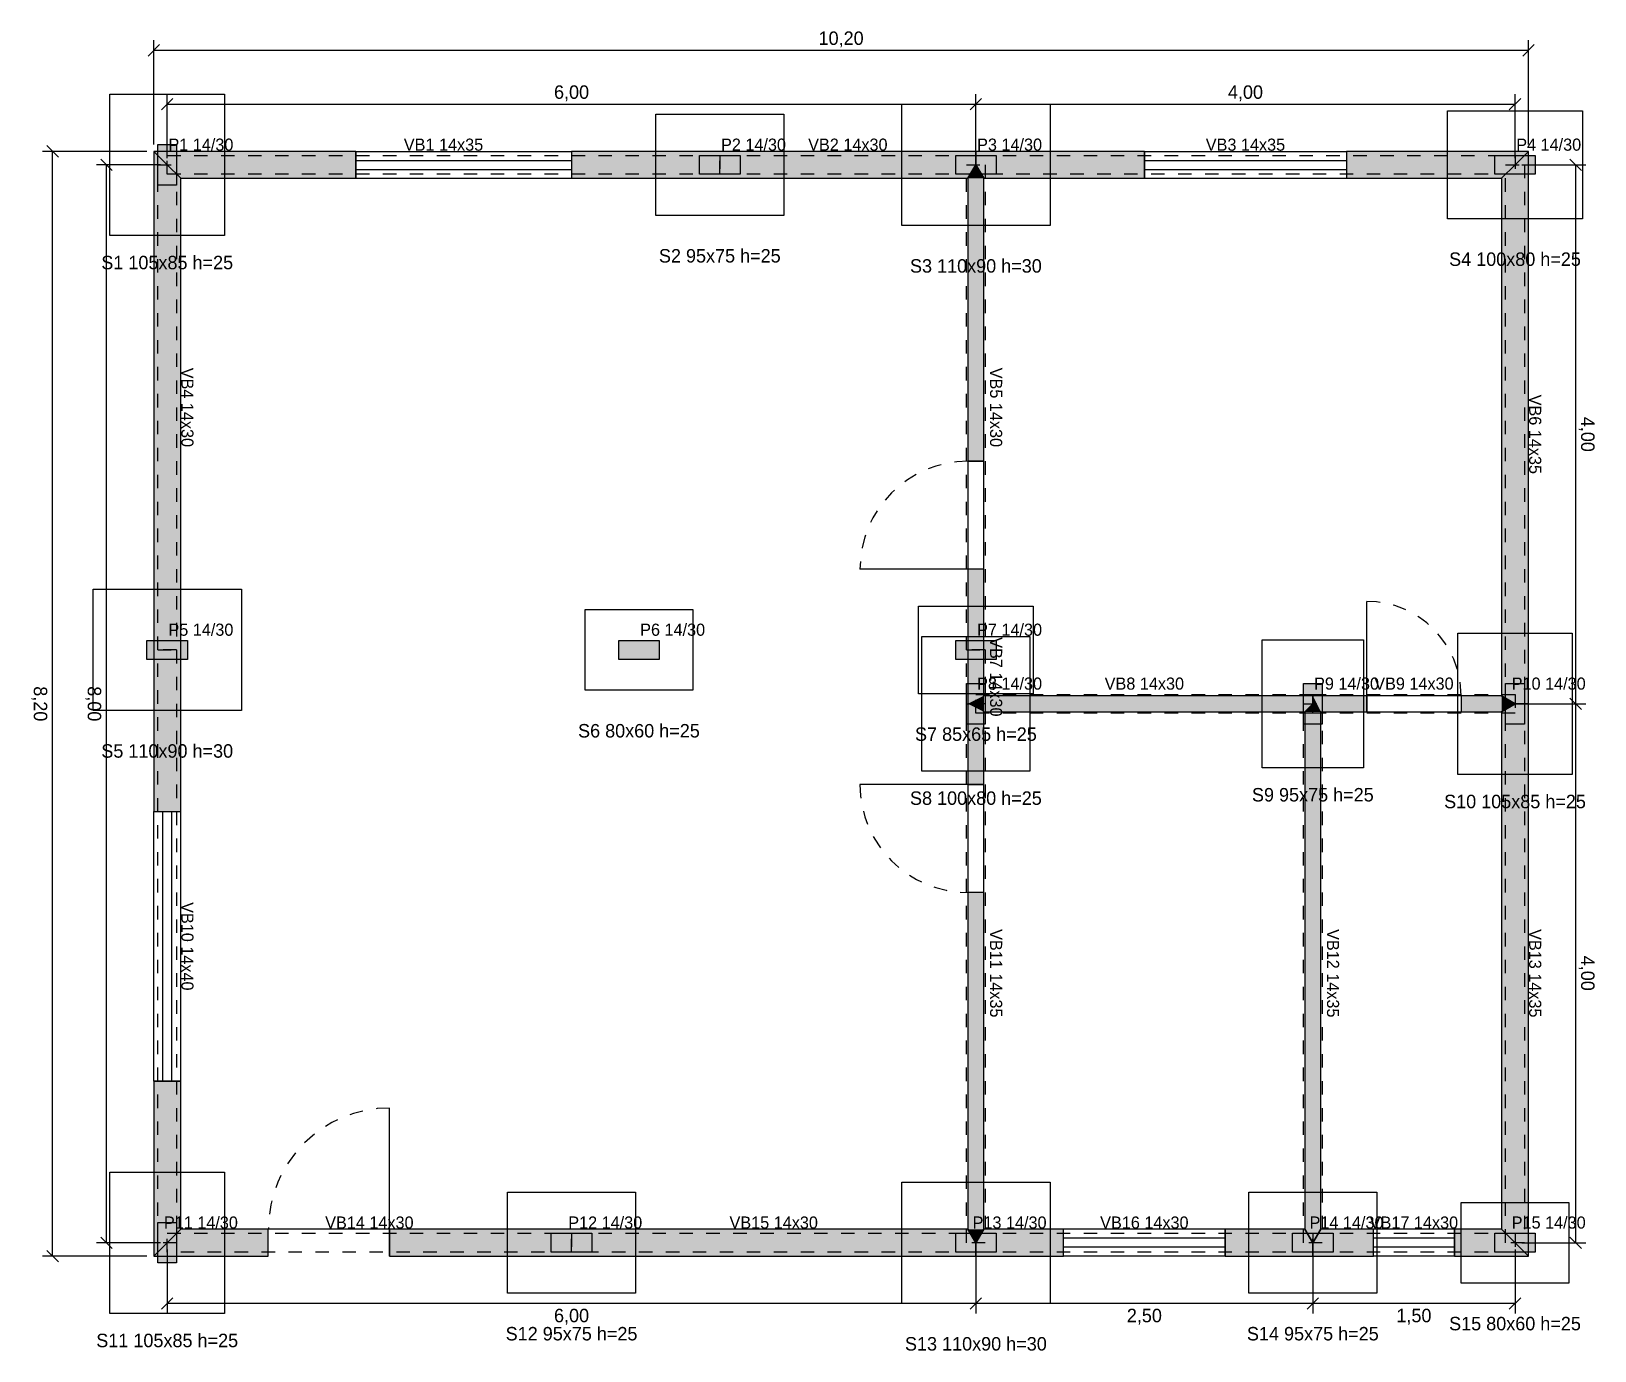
# Model space of a CAD drawing. Header units: metres. Extents: x -1 to 10.6, y -8.8 to 1.
import ezdxf
from ezdxf.enums import TextEntityAlignment as Align

# ---------------------------------------------------------------- set-up
doc = ezdxf.new("R2010")
doc.units = ezdxf.units.M
doc.header["$LTSCALE"] = 0.2
doc.linetypes.add('DASHED', pattern=[0.75, 0.5, -0.25])
for name, color, linetype in [('COMODOS', 9, 'CONTINUOUS'), ('COTAS', 1, 'CONTINUOUS'), ('FUNDACAO', 40, 'CONTINUOUS'), ('JANELAS', 5, 'CONTINUOUS'), ('PAREDES', 7, 'CONTINUOUS'), ('PAREDES-HACHURA', 8, 'CONTINUOUS'), ('PILARES', 30, 'CONTINUOUS'), ('PORTAS', 4, 'CONTINUOUS'), ('VIGAS', 6, 'CONTINUOUS')]:
    doc.layers.add(name, color=color, linetype=linetype)

msp = doc.modelspace()

# ---------------------------------------------------------------- linework, layer by layer
at = {"layer": 'COMODOS'}
for points in [[(0.1, -0.1), (5.94, -0.1), (5.94, -4), (5.94, -7.9), (0.1, -7.9)], [(6.06, -0.1), (9.9, -0.1), (9.9, -3.94), (8.5, -3.94), (6.06, -3.94)], [(8.44, -7.9), (6.06, -7.9), (6.06, -4.06), (8.44, -4.06)], [(9.9, -4.06), (9.9, -7.9), (8.56, -7.9), (8.56, -4.06)]]:
    msp.add_lwpolyline(points, close=True, dxfattribs=at)
at = {"layer": 'COTAS'}
for p, q in [((-0.142426, 0.807574), (-0.057574, 0.892426)), ((-0.1, 0.15), (-0.1, 0.925)), ((-0.1, 0.85), (10.1, 0.85)), ((10.057574, 0.807574), (10.142426, 0.892426)), ((10.1, 0.15), (10.1, 0.925)), ((-0.042426, 0.407574), (0.042426, 0.492426)), ((0, 0.05), (0, 0.525)), ((5.957574, 0.407574), (6.042426, 0.492426)), ((5.957574, 0.407574), (6.042426, 0.492426)), ((6, 0.05), (6, 0.525)), ((6, 0.05), (6, 0.525)), ((9.957574, 0.407574), (10.042426, 0.492426)), ((10, 0.05), (10, 0.525)), ((0, 0.45), (6, 0.45)), ((6, 0.45), (10, 0.45)), ((-0.807574, 0.057574), (-0.892426, 0.142426)), ((-0.15, 0.1), (-0.925, 0.1)), ((-0.85, -8.1), (-0.85, 0.1)), ((-0.05, 0), (-0.525, 0)), ((-0.407574, -0.042426), (-0.492426, 0.042426)), ((-0.45, -8), (-0.45, 0)), ((10.05, 0), (10.525, 0)), ((10.407574, 0.042426), (10.492426, -0.042426)), ((10.45, 0), (10.45, -4)), ((10.05, -4), (10.525, -4)), ((10.05, -4), (10.525, -4)), ((10.407574, -3.957574), (10.492426, -4.042426)), ((10.407574, -3.957574), (10.492426, -4.042426)), ((10.45, -4), (10.45, -8)), ((-0.05, -8), (-0.525, -8)), ((-0.407574, -8.042426), (-0.492426, -7.957574)), ((10.05, -8), (10.525, -8)), ((10.407574, -7.957574), (10.492426, -8.042426)), ((-0.15, -8.1), (-0.925, -8.1)), ((-0.807574, -8.142426), (-0.892426, -8.057574)), ((0, -8.05), (0, -8.525)), ((6, -8.05), (6, -8.525)), ((6, -8.05), (6, -8.525)), ((8.5, -8.05), (8.5, -8.525)), ((8.5, -8.05), (8.5, -8.525)), ((10, -8.05), (10, -8.525)), ((0.042426, -8.407574), (-0.042426, -8.492426)), ((6, -8.45), (0, -8.45)), ((6.042426, -8.407574), (5.957574, -8.492426)), ((6.042426, -8.407574), (5.957574, -8.492426)), ((8.5, -8.45), (6, -8.45)), ((8.542426, -8.407574), (8.457574, -8.492426)), ((8.542426, -8.407574), (8.457574, -8.492426)), ((10, -8.45), (8.5, -8.45)), ((10.042426, -8.407574), (9.957574, -8.492426))]:
    msp.add_line(p, q, dxfattribs=at)
at = {"layer": 'FUNDACAO'}
for points in [[(-0.425, -0.525), (-0.425, 0.525), (0.425, 0.525), (0.425, -0.525)], [(3.625, 0.375), (4.575, 0.375), (4.575, -0.375), (3.625, -0.375)], [(5.45, 0.45), (6.55, 0.45), (6.55, -0.45), (5.45, -0.45)], [(9.5, 0.4), (10.5, 0.4), (10.5, -0.4), (9.5, -0.4)], [(-0.55, -3.15), (0.55, -3.15), (0.55, -4.05), (-0.55, -4.05)], [(3.1, -3.3), (3.9, -3.3), (3.9, -3.9), (3.1, -3.9)], [(5.575, -3.275), (6.425, -3.275), (6.425, -3.925), (5.575, -3.925)], [(10.425, -3.475), (10.425, -4.525), (9.575, -4.525), (9.575, -3.475)], [(6.4, -3.5), (6.4, -4.5), (5.6, -4.5), (5.6, -3.5)], [(8.875, -3.525), (8.875, -4.475), (8.125, -4.475), (8.125, -3.525)], [(-0.425, -8.525), (-0.425, -7.475), (0.425, -7.475), (0.425, -8.525)], [(3.475, -8.375), (2.525, -8.375), (2.525, -7.625), (3.475, -7.625)], [(6.55, -8.45), (5.45, -8.45), (5.45, -7.55), (6.55, -7.55)], [(8.975, -8.375), (8.025, -8.375), (8.025, -7.625), (8.975, -7.625)], [(10.4, -8.3), (9.6, -8.3), (9.6, -7.7), (10.4, -7.7)]]:
    msp.add_lwpolyline(points, close=True, dxfattribs=at)
at = {"layer": 'JANELAS'}
for p, q in [((1.4, 0.1), (3, 0.1)), ((1.4, 0.1), (1.4, -0.1)), ((1.4, 0.033333), (3, 0.033333)), ((3, 0.1), (3, -0.1)), ((7.25, 0.1), (8.75, 0.1)), ((7.25, 0.1), (7.25, -0.1)), ((7.25, 0.033333), (8.75, 0.033333)), ((8.75, 0.1), (8.75, -0.1)), ((1.4, -0.033333), (3, -0.033333)), ((1.4, -0.1), (3, -0.1)), ((7.25, -0.033333), (8.75, -0.033333)), ((7.25, -0.1), (8.75, -0.1)), ((-0.1, -6.8), (-0.1, -4.8)), ((-0.1, -4.8), (0.1, -4.8)), ((-0.033333, -6.8), (-0.033333, -4.8)), ((0.033333, -6.8), (0.033333, -4.8)), ((0.1, -6.8), (0.1, -4.8)), ((-0.1, -6.8), (0.1, -6.8)), ((7.85, -7.9), (6.65, -7.9)), ((6.65, -8.1), (6.65, -7.9)), ((7.85, -7.966667), (6.65, -7.966667)), ((7.85, -8.1), (7.85, -7.9)), ((9.55, -7.9), (8.95, -7.9)), ((8.95, -8.1), (8.95, -7.9)), ((9.55, -7.966667), (8.95, -7.966667)), ((9.55, -8.1), (9.55, -7.9)), ((7.85, -8.033333), (6.65, -8.033333)), ((7.85, -8.1), (6.65, -8.1)), ((9.55, -8.033333), (8.95, -8.033333)), ((9.55, -8.1), (8.95, -8.1))]:
    msp.add_line(p, q, dxfattribs=at)
at = {"layer": 'PAREDES'}
for points in [[(0.1, -0.1), (1.4, -0.1), (1.4, 0.1), (-0.1, 0.1), (0, 0)], [(0.1, -4.8), (0.1, -0.1), (0, 0), (-0.1, 0.1), (-0.1, -4.8)], [(3, -0.1), (5.94, -0.1), (6, 0), (6, 0.1), (3, 0.1)], [(5.94, -0.1), (5.94, -2.2), (6.06, -2.2), (6.06, -0.1), (6, 0)], [(6.06, -0.1), (7.25, -0.1), (7.25, 0.1), (6, 0.1), (6, 0)], [(8.75, -0.1), (9.9, -0.1), (10, 0), (10.1, 0.1), (8.75, 0.1)], [(9.9, -0.1), (9.9, -3.94), (10, -4), (10.1, -4), (10.1, 0.1), (10, 0)], [(5.94, -3), (5.94, -4), (6, -4), (6.06, -3.94), (6.06, -3)], [(6.06, -4.06), (8.44, -4.06), (8.5, -4), (8.5, -3.94), (6.06, -3.94), (6, -4)], [(8.56, -4.06), (8.9, -4.06), (8.9, -3.94), (8.5, -3.94), (8.5, -4)], [(9.6, -4.06), (9.9, -4.06), (10, -4), (9.9, -3.94), (9.6, -3.94)], [(5.94, -4), (5.94, -4.6), (6.06, -4.6), (6.06, -4.06), (6, -4)], [(8.44, -4.06), (8.44, -7.9), (8.5, -8), (8.56, -7.9), (8.56, -4.06), (8.5, -4)], [(9.9, -4.06), (9.9, -7.9), (10, -8), (10.1, -8.1), (10.1, -4), (10, -4)], [(5.94, -5.4), (5.94, -7.9), (6, -8), (6.06, -7.9), (6.06, -5.4)], [(0.1, -7.9), (0.1, -6.8), (-0.1, -6.8), (-0.1, -8.1), (0, -8)], [(0.75, -7.9), (0.1, -7.9), (0, -8), (-0.1, -8.1), (0.75, -8.1)], [(5.94, -7.9), (1.65, -7.9), (1.65, -8.1), (6, -8.1), (6, -8)], [(6.65, -7.9), (6.06, -7.9), (6, -8), (6, -8.1), (6.65, -8.1)], [(8.44, -7.9), (7.85, -7.9), (7.85, -8.1), (8.5, -8.1), (8.5, -8)], [(8.95, -7.9), (8.56, -7.9), (8.5, -8), (8.5, -8.1), (8.95, -8.1)], [(9.9, -7.9), (9.55, -7.9), (9.55, -8.1), (10.1, -8.1), (10, -8)]]:
    msp.add_lwpolyline(points, close=True, dxfattribs=at)
at = {"layer": 'PAREDES-HACHURA'}
for points in [[(0, 0), (1.4, 0.1), (-0.1, 0.1)], [(-0.1, 0.1), (-0.1, -4.8), (0.1, -4.8)], [(0.1, -4.8), (0, 0), (-0.1, 0.1)], [(0, 0), (1.4, -0.1), (1.4, 0.1)], [(0, 0), (0.1, -0.1), (1.4, -0.1)], [(0.1, -4.8), (0.1, -0.1), (0, 0)], [(6, 0.1), (3, 0.1), (3, -0.1)], [(6, 0.1), (3, -0.1), (5.94, -0.1)], [(6, 0.1), (5.94, -0.1), (6, 0)], [(6.06, -0.1), (6, 0), (5.94, -0.1)], [(6, 0.1), (6, 0), (6.06, -0.1)], [(6, 0.1), (6.06, -0.1), (7.25, -0.1)], [(6, 0.1), (7.25, -0.1), (7.25, 0.1)], [(10.1, 0.1), (8.75, 0.1), (8.75, -0.1)], [(8.75, -0.1), (10, 0), (10.1, 0.1)], [(8.75, -0.1), (9.9, -0.1), (10, 0)], [(10, 0), (9.9, -0.1), (9.9, -3.94)], [(10, 0), (9.9, -3.94), (10, -4)], [(10, 0), (10.1, -4), (10.1, 0.1)], [(10, 0), (10, -4), (10.1, -4)], [(6.06, -0.1), (5.94, -0.1), (5.94, -2.2)], [(6.06, -0.1), (5.94, -2.2), (6.06, -2.2)], [(6.06, -3.94), (6.06, -3), (5.94, -3)], [(6.06, -3.94), (5.94, -3), (5.94, -4)], [(6.06, -3.94), (5.94, -4), (6, -4)], [(6.06, -3.94), (6, -4), (6.06, -4.06)], [(6.06, -3.94), (6.06, -4.06), (8.44, -4.06)], [(6.06, -3.94), (8.44, -4.06), (8.5, -4)], [(6.06, -3.94), (8.5, -4), (8.5, -3.94)], [(8.5, -3.94), (8.5, -4), (8.56, -4.06)], [(8.5, -3.94), (8.56, -4.06), (8.9, -4.06)], [(8.5, -3.94), (8.9, -4.06), (8.9, -3.94)], [(9.9, -3.94), (9.6, -3.94), (9.6, -4.06)], [(9.9, -3.94), (9.6, -4.06), (9.9, -4.06)], [(9.9, -3.94), (9.9, -4.06), (10, -4)], [(6.06, -4.06), (6, -4), (5.94, -4)], [(6.06, -4.06), (5.94, -4), (5.94, -4.6)], [(6.06, -4.06), (5.94, -4.6), (6.06, -4.6)], [(8.56, -4.06), (8.5, -4), (8.44, -4.06)], [(8.56, -4.06), (8.44, -4.06), (8.44, -7.9)], [(8.56, -4.06), (8.44, -7.9), (8.5, -8)], [(8.56, -4.06), (8.5, -8), (8.56, -7.9)], [(10.1, -4), (10, -4), (9.9, -4.06)], [(10.1, -4), (9.9, -4.06), (9.9, -7.9)], [(10.1, -4), (9.9, -7.9), (10, -8)], [(10.1, -4), (10, -8), (10.1, -8.1)], [(6.06, -7.9), (6.06, -5.4), (5.94, -5.4)], [(6.06, -7.9), (5.94, -5.4), (5.94, -7.9)], [(0, -8), (0.1, -6.8), (-0.1, -6.8)], [(0, -8), (-0.1, -6.8), (-0.1, -8.1)], [(0, -8), (0.1, -7.9), (0.1, -6.8)], [(-0.1, -8.1), (0.75, -8.1), (0.75, -7.9)], [(0.75, -7.9), (0, -8), (-0.1, -8.1)], [(0.75, -7.9), (0.1, -7.9), (0, -8)], [(6, -8.1), (5.94, -7.9), (1.65, -7.9)], [(6, -8.1), (1.65, -7.9), (1.65, -8.1)], [(6, -8.1), (6, -8), (5.94, -7.9)], [(6.06, -7.9), (5.94, -7.9), (6, -8)], [(6, -8.1), (6.65, -8.1), (6.65, -7.9)], [(6, -8.1), (6.65, -7.9), (6.06, -7.9)], [(6, -8.1), (6.06, -7.9), (6, -8)], [(8.5, -8.1), (8.44, -7.9), (7.85, -7.9)], [(8.5, -8.1), (7.85, -7.9), (7.85, -8.1)], [(8.5, -8.1), (8.5, -8), (8.44, -7.9)], [(8.5, -8.1), (8.95, -8.1), (8.95, -7.9)], [(8.5, -8.1), (8.95, -7.9), (8.56, -7.9)], [(8.5, -8.1), (8.56, -7.9), (8.5, -8)], [(10, -8), (9.9, -7.9), (9.55, -7.9)], [(10, -8), (9.55, -7.9), (9.55, -8.1)], [(10, -8), (9.55, -8.1), (10.1, -8.1)]]:
    msp.add_solid(points, dxfattribs=at)
at = {"layer": 'PILARES'}
for points in [[(-0.07, -0.15), (-0.07, 0.15), (0.07, 0.15), (0.07, -0.15)], [(3.95, 0.07), (4.25, 0.07), (4.25, -0.07), (3.95, -0.07)], [(5.85, 0.07), (6.15, 0.07), (6.15, -0.07), (5.85, -0.07)], [(9.85, 0.07), (10.15, 0.07), (10.15, -0.07), (9.85, -0.07)], [(-0.15, -3.53), (0.15, -3.53), (0.15, -3.67), (-0.15, -3.67)], [(3.35, -3.53), (3.65, -3.53), (3.65, -3.67), (3.35, -3.67)], [(5.85, -3.53), (6.15, -3.53), (6.15, -3.67), (5.85, -3.67)], [(6.07, -3.85), (6.07, -4.15), (5.93, -4.15), (5.93, -3.85)], [(8.57, -3.85), (8.57, -4.15), (8.43, -4.15), (8.43, -3.85)], [(10.07, -3.85), (10.07, -4.15), (9.93, -4.15), (9.93, -3.85)], [(-0.07, -8.15), (-0.07, -7.85), (0.07, -7.85), (0.07, -8.15)], [(3.15, -8.07), (2.85, -8.07), (2.85, -7.93), (3.15, -7.93)], [(6.15, -8.07), (5.85, -8.07), (5.85, -7.93), (6.15, -7.93)], [(8.65, -8.07), (8.35, -8.07), (8.35, -7.93), (8.65, -7.93)], [(10.15, -8.07), (9.85, -8.07), (9.85, -7.93), (10.15, -7.93)]]:
    msp.add_lwpolyline(points, close=True, dxfattribs=at)
for points in [[(-0.07, 0.15), (-0.07, -0.15), (0.07, -0.15)], [(-0.07, 0.15), (0.07, -0.15), (0.07, 0.15)], [(4.25, 0.07), (3.95, 0.07), (3.95, -0.07)], [(4.25, 0.07), (3.95, -0.07), (4.25, -0.07)], [(6.15, 0.07), (5.85, 0.07), (5.85, -0.07)], [(6.15, 0.07), (5.85, -0.07), (6.15, -0.07)], [(10.15, 0.07), (9.85, 0.07), (9.85, -0.07)], [(10.15, 0.07), (9.85, -0.07), (10.15, -0.07)], [(0.15, -3.53), (-0.15, -3.53), (-0.15, -3.67)], [(0.15, -3.53), (-0.15, -3.67), (0.15, -3.67)], [(3.65, -3.53), (3.35, -3.53), (3.35, -3.67)], [(3.65, -3.53), (3.35, -3.67), (3.65, -3.67)], [(6.15, -3.53), (5.85, -3.53), (5.85, -3.67)], [(6.15, -3.53), (5.85, -3.67), (6.15, -3.67)], [(6.07, -4.15), (6.07, -3.85), (5.93, -3.85)], [(6.07, -4.15), (5.93, -3.85), (5.93, -4.15)], [(8.57, -4.15), (8.57, -3.85), (8.43, -3.85)], [(8.57, -4.15), (8.43, -3.85), (8.43, -4.15)], [(10.07, -4.15), (10.07, -3.85), (9.93, -3.85)], [(10.07, -4.15), (9.93, -3.85), (9.93, -4.15)], [(-0.07, -7.85), (-0.07, -8.15), (0.07, -8.15)], [(-0.07, -7.85), (0.07, -8.15), (0.07, -7.85)], [(2.85, -8.07), (3.15, -8.07), (3.15, -7.93)], [(2.85, -8.07), (3.15, -7.93), (2.85, -7.93)], [(5.85, -8.07), (6.15, -8.07), (6.15, -7.93)], [(5.85, -8.07), (6.15, -7.93), (5.85, -7.93)], [(8.35, -8.07), (8.65, -8.07), (8.65, -7.93)], [(8.35, -8.07), (8.65, -7.93), (8.35, -7.93)], [(9.85, -8.07), (10.15, -8.07), (10.15, -7.93)], [(9.85, -8.07), (10.15, -7.93), (9.85, -7.93)]]:
    msp.add_solid(points, dxfattribs=at)
at = {"layer": 'PORTAS'}
for p, q in [((6.06, -2.2), (5.94, -2.2)), ((5.94, -3), (5.14, -3)), ((6.06, -3), (5.94, -3)), ((8.9, -3.94), (8.9, -3.24)), ((8.9, -3.94), (8.9, -4.06)), ((9.6, -3.94), (9.6, -4.06)), ((5.94, -4.6), (5.14, -4.6)), ((6.06, -4.6), (5.94, -4.6)), ((6.06, -5.4), (5.94, -5.4)), ((1.65, -7.9), (1.65, -7)), ((0.75, -8.1), (0.75, -7.9)), ((1.65, -8.1), (1.65, -7.9))]:
    msp.add_line(p, q, dxfattribs=at)
at = {"layer": 'PORTAS', "linetype": 'DASHED'}
for centre, radius, start, end in [((5.94, -3), 0.8, 90, 180), ((8.9, -3.94), 0.7, 0, 90), ((5.94, -4.6), 0.8, 180, 270), ((1.65, -7.9), 0.9, 90, 180)]:
    msp.add_arc(centre, radius, start, end, dxfattribs=at)
at = {"layer": 'VIGAS', "linetype": 'DASHED'}
for points in [[(-0.07, -3.6), (-0.07, 0), (0.07, 0), (0.07, -3.6)], [(0, 0.07), (4.1, 0.07), (4.1, -0.07), (0, -0.07)], [(4.1, 0.07), (6, 0.07), (6, -0.07), (4.1, -0.07)], [(6.07, 0), (6.07, -3.6), (5.93, -3.6), (5.93, 0)], [(6, 0.07), (10, 0.07), (10, -0.07), (6, -0.07)], [(10.07, 0), (10.07, -4), (9.93, -4), (9.93, 0)], [(-0.07, -8), (-0.07, -3.6), (0.07, -3.6), (0.07, -8)], [(6.07, -3.6), (6.07, -4), (5.93, -4), (5.93, -3.6)], [(6, -3.93), (8.5, -3.93), (8.5, -4.07), (6, -4.07)], [(8.5, -3.93), (10, -3.93), (10, -4.07), (8.5, -4.07)], [(6.07, -4), (6.07, -8), (5.93, -8), (5.93, -4)], [(8.57, -4), (8.57, -8), (8.43, -8), (8.43, -4)], [(10.07, -4), (10.07, -8), (9.93, -8), (9.93, -4)], [(3, -8.07), (0, -8.07), (0, -7.93), (3, -7.93)], [(6, -8.07), (3, -8.07), (3, -7.93), (6, -7.93)], [(8.5, -8.07), (6, -8.07), (6, -7.93), (8.5, -7.93)], [(10, -8.07), (8.5, -8.07), (8.5, -7.93), (10, -7.93)]]:
    msp.add_lwpolyline(points, close=True, dxfattribs=at)

# ---------------------------------------------------------------- texts
at = {"layer": 'COTAS'}
for s, p in [('10,20', (5, 0.94)), ('6,00', (3, 0.54)), ('4,00', (8, 0.54)), ('6,00', (3, -8.54)), ('2,50', (7.25, -8.54)), ('1,50', (9.25, -8.54))]:
    msp.add_text(s, height=0.1, dxfattribs=at).set_placement(p, align=Align.MIDDLE_CENTER)
for s, p in [('4,00', (10.54, -2)), ('8,20', (-0.94, -4)), ('8,00', (-0.54, -4)), ('4,00', (10.54, -6))]:
    msp.add_text(s, height=0.1, rotation=270, dxfattribs=at).set_placement(p, align=Align.MIDDLE_CENTER)
at = {"layer": 'FUNDACAO'}
for s, p in [('S1 105x85 h=25', (0, -0.725)), ('S2 95x75 h=25', (4.1, -0.675)), ('S3 110x90 h=30', (6, -0.75)), ('S4 100x80 h=25', (10, -0.7)), ('S6 80x60 h=25', (3.5, -4.2)), ('S7 85x65 h=25', (6, -4.225)), ('S5 110x90 h=30', (0, -4.35)), ('S9 95x75 h=25', (8.5, -4.675)), ('S8 100x80 h=25', (6, -4.7)), ('S10 105x85 h=25', (10, -4.725)), ('S15 80x60 h=25', (10, -8.6)), ('S11 105x85 h=25', (0, -8.725)), ('S12 95x75 h=25', (3, -8.675)), ('S13 110x90 h=30', (6, -8.75)), ('S14 95x75 h=25', (8.5, -8.675))]:
    msp.add_text(s, height=0.1, dxfattribs=at).set_placement(p, align=Align.MIDDLE_CENTER)
at = {"layer": 'PILARES'}
for s, p in [('P1 14/30', (0.25, 0.15)), ('P2 14/30', (4.35, 0.15)), ('P3 14/30', (6.25, 0.15)), ('P4 14/30', (10.25, 0.15)), ('P5 14/30', (0.25, -3.45)), ('P6 14/30', (3.75, -3.45)), ('P7 14/30', (6.25, -3.45)), ('P8 14/30', (6.25, -3.85)), ('P9 14/30', (8.75, -3.85)), ('P10 14/30', (10.25, -3.85)), ('P11 14/30', (0.25, -7.85)), ('P12 14/30', (3.25, -7.85)), ('P13 14/30', (6.25, -7.85)), ('P14 14/30', (8.75, -7.85)), ('P15 14/30', (10.25, -7.85))]:
    msp.add_text(s, height=0.09, dxfattribs=at).set_placement(p, align=Align.MIDDLE_CENTER)
at = {"layer": 'VIGAS'}
for s, p in [('VB1 14x35', (2.05, 0.15)), ('VB2 14x30', (5.05, 0.15)), ('VB3 14x35', (8, 0.15)), ('VB8 14x30', (7.25, -3.85)), ('VB9 14x30', (9.25, -3.85)), ('VB14 14x30', (1.5, -7.85)), ('VB15 14x30', (4.5, -7.85)), ('VB16 14x30', (7.25, -7.85)), ('VB17 14x30', (9.25, -7.85))]:
    msp.add_text(s, height=0.09, dxfattribs=at).set_placement(p, align=Align.MIDDLE_CENTER)
for s, p in [('VB4 14x30', (0.15, -1.8)), ('VB5 14x30', (6.15, -1.8)), ('VB6 14x35', (10.15, -2)), ('VB7 14x30', (6.15, -3.8)), ('VB10 14x40', (0.15, -5.8)), ('VB11 14x35', (6.15, -6)), ('VB12 14x35', (8.65, -6)), ('VB13 14x35', (10.15, -6))]:
    msp.add_text(s, height=0.09, rotation=270, dxfattribs=at).set_placement(p, align=Align.MIDDLE_CENTER)

doc.saveas('drawing.dxf')
